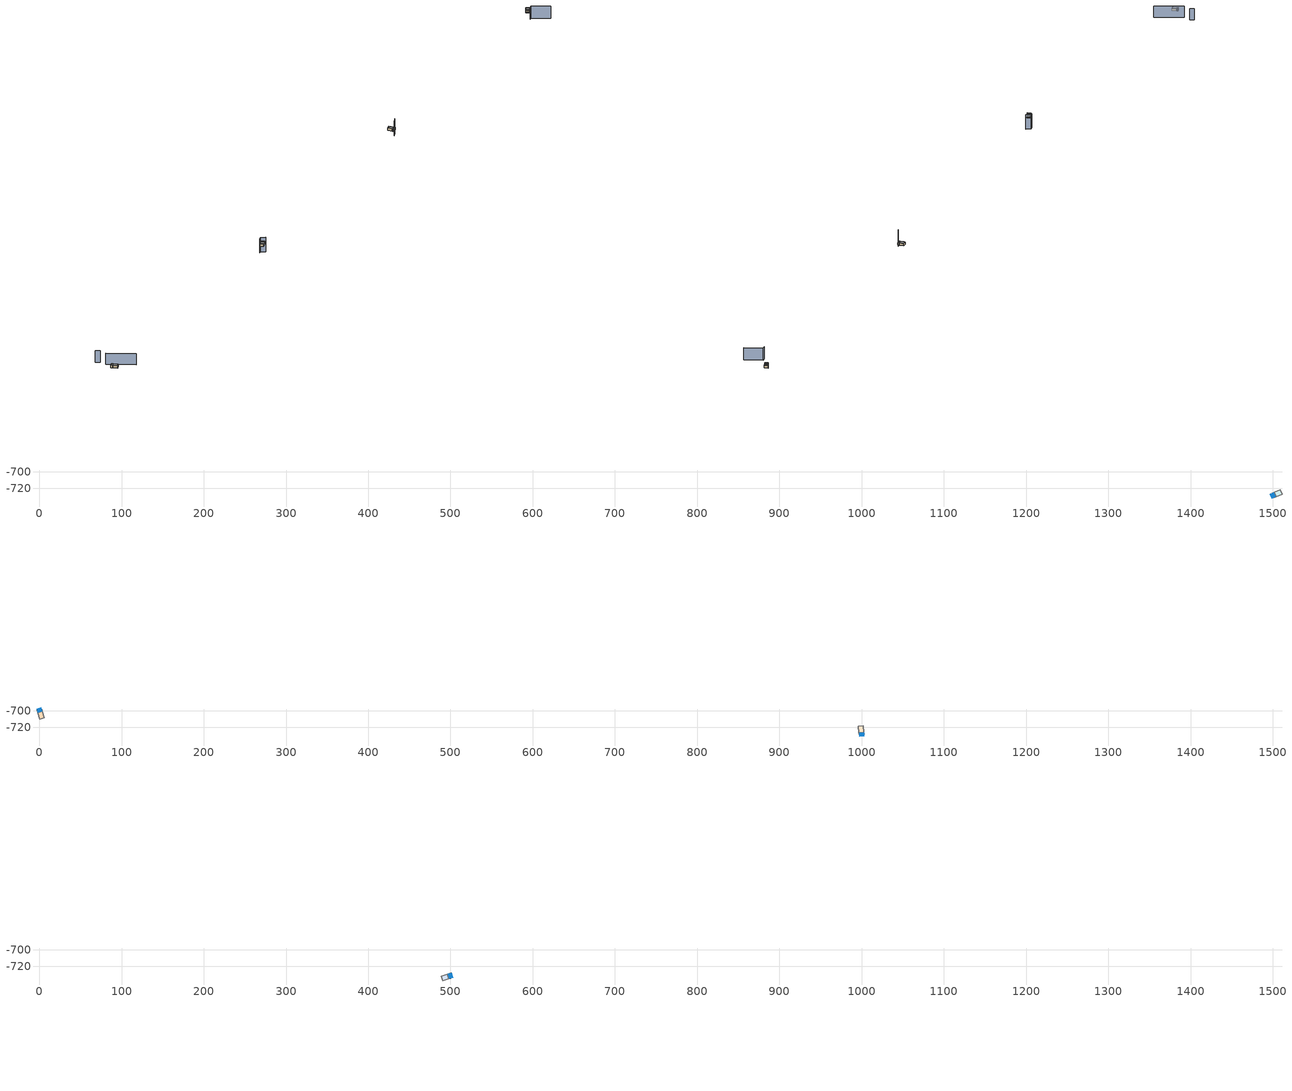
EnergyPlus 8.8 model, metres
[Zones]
3Perim
 floor adiabatic (115mmSandLimeBrick): 1498.91,-726.08 1501.52,-724.97 1503.88,-730.48 1501.27,-731.6 z0
 wall outside (U0-5): 1498.91,-726.08 1501.27,-731.6 z0:4.17
 wall to 3Core (115mmSandLimeBrick): 1503.88,-730.48 1501.52,-724.97 z0:4.17
 wall adiabatic (115mmSandLimeBrick): 1501.27,-731.6 1503.88,-730.48 / 1501.52,-724.97 1498.91,-726.08 z0:4.17
 window (Single): 1498.95,-726.18 1501.23,-731.51 z0.85:1.71
 ceiling adiabatic (115mmSandLimeBrick): 1498.91,-726.08 1501.27,-731.6 1503.45,-730.67 1501.08,-725.15 z4.17
 roof outside (U0-4): 1501.08,-725.15 1503.45,-730.67 1503.88,-730.48 1501.52,-724.97 z4.17
3Core
 floor adiabatic (115mmSandLimeBrick): 1501.52,-724.97 1508.8,-721.85 1511.16,-727.37 1503.88,-730.48 z0
 wall adiabatic (115mmSandLimeBrick): 1503.88,-730.48 1511.16,-727.37 1508.8,-721.85 1501.52,-724.97 z0:4.17
 ceiling adiabatic (115mmSandLimeBrick): 1501.52,-724.97 1503.88,-730.48 1509.95,-727.89 1507.59,-722.37 z4.17
 roof outside (U0-4): 1507.59,-722.37 1509.95,-727.89 1511.16,-727.37 1508.8,-721.85 z4.17
0Perim
 floor adiabatic (115mmSandLimeBrick): 2.88,-698.07 3.77,-700.76 -1.93,-702.64 -2.82,-699.95 z4.17
 wall outside (U0-5): 2.88,-698.07 -2.82,-699.95 z4.17:8.33
 wall to 0Core (115mmSandLimeBrick): -1.93,-702.64 3.77,-700.76 z4.17:8.33
 wall adiabatic (115mmSandLimeBrick): -2.82,-699.95 -1.93,-702.64 / 3.77,-700.76 2.88,-698.07 z4.17:8.33
 window (Single): 2.79,-698.1 -2.72,-699.92 z5.02:5.88
 ceiling adiabatic (115mmSandLimeBrick): 2.88,-698.07 -2.82,-699.95 -2.08,-702.19 3.62,-700.31 z8.33
 roof outside (U0-4): 3.62,-700.31 -2.08,-702.19 -1.93,-702.64 3.77,-700.76 z8.33
0Core
 floor adiabatic (115mmSandLimeBrick): 3.77,-700.76 6.25,-708.29 0.56,-710.17 -1.93,-702.64 z4.17
 wall adiabatic (115mmSandLimeBrick): -1.93,-702.64 0.56,-710.17 6.25,-708.29 3.77,-700.76 z4.17:8.33
 ceiling adiabatic (115mmSandLimeBrick): 3.77,-700.76 -1.93,-702.64 0.14,-708.91 5.84,-707.03 z8.33
 roof outside (U0-4): 5.84,-707.03 0.14,-708.91 0.56,-710.17 6.25,-708.29 z8.33
2Perim
 floor adiabatic (115mmSandLimeBrick): 997,-729.43 996.74,-726.61 1002.71,-726.04 1002.98,-728.87 z4.17
 wall outside (U0-5): 997,-729.43 1002.98,-728.87 z4.17:8.33
 wall to 2Core (115mmSandLimeBrick): 1002.71,-726.04 996.74,-726.61 z4.17:8.33
 wall adiabatic (115mmSandLimeBrick): 1002.98,-728.87 1002.71,-726.04 / 996.74,-726.61 997,-729.43 z4.17:8.33
 window (Single): 997.1,-729.42 1002.88,-728.88 z5.02:5.88
 ceiling adiabatic (115mmSandLimeBrick): 997,-729.43 1002.98,-728.87 1002.75,-726.51 996.78,-727.08 z8.33
 roof outside (U0-4): 996.78,-727.08 1002.75,-726.51 1002.71,-726.04 996.74,-726.61 z8.33
2Core
 floor adiabatic (115mmSandLimeBrick): 996.74,-726.61 995.98,-718.72 1001.96,-718.15 1002.71,-726.04 z4.17
 wall adiabatic (115mmSandLimeBrick): 1002.71,-726.04 1001.96,-718.15 995.98,-718.72 996.74,-726.61 z4.17:8.33
 ceiling adiabatic (115mmSandLimeBrick): 996.74,-726.61 1002.71,-726.04 1002.08,-719.47 996.11,-720.04 z8.33
 roof outside (U0-4): 996.11,-720.04 1002.08,-719.47 1001.96,-718.15 995.98,-718.72 z8.33
1Perim
 floor adiabatic (115mmSandLimeBrick): 500.86,-734.54 498.17,-735.44 496.26,-729.75 498.95,-728.85 z16.66
 wall outside (U0-5): 500.86,-734.54 498.95,-728.85 z16.66:20.83
 wall to 1Core (115mmSandLimeBrick): 496.26,-729.75 498.17,-735.44 z16.66:20.83
 wall adiabatic (115mmSandLimeBrick): 498.95,-728.85 496.26,-729.75 / 498.17,-735.44 500.86,-734.54 z16.66:20.83
 window (Single): 500.83,-734.45 498.98,-728.95 z17.51:18.38
 ceiling adiabatic (115mmSandLimeBrick): 500.86,-734.54 498.95,-728.85 496.71,-729.6 498.62,-735.29 z20.83
 roof outside (U0-4): 498.62,-735.29 496.71,-729.6 496.26,-729.75 498.17,-735.44 z20.83
1Core
 floor adiabatic (115mmSandLimeBrick): 498.17,-735.44 490.65,-737.96 488.75,-732.27 496.26,-729.75 z16.66
 wall adiabatic (115mmSandLimeBrick): 496.26,-729.75 488.75,-732.27 490.65,-737.96 498.17,-735.44 z16.66:20.83
 ceiling adiabatic (115mmSandLimeBrick): 498.17,-735.44 496.26,-729.75 490,-731.85 491.91,-737.54 z20.83
 roof outside (U0-4): 491.91,-737.54 490,-731.85 488.75,-732.27 490.65,-737.96 z20.83
shading: 12.86,-683.26 32.12,-727.85 / 13.93,-665.08 16.83,-671.86 z0:19.71; 498.23,-726.69 501.86,-725.87 / 501.86,-725.87 506.59,-733.49 / 990.07,-733.49 999.55,-729.19 z0:25; 1496.76,-770.59 1484.5,-741.68 / 1484.5,-741.68 1479.58,-742.58 z0:21.31
[Site:GroundTemperature:BuildingSurface]
14, 14, 14, 14, 14, 14, 14, 14, 14, 14, 14, 14
[Site:GroundReflectance]
0.2, 0.2, 0.2, 0.2, 0.2, 0.2, 0.2, 0.2, 0.2, 0.2, 0.2, 0.2
[Site:GroundReflectance:SnowModifier]
1, 1
[Building]
Building: North Axis {deg}=0; Terrain=Suburbs; Loads Convergence Tolerance Value=.04; Temperature Convergence Tolerance Value {deltaC}=.4; Solar Distribution=MinimalShadowing; Maximum Number of Warmup Days=25
[Construction]
115mmSandLimeBrick: Plaster_0.005_115mmSandLimeBrick, Sand-Lime Brick_0.08_115mmSandLimeBrick, Plaster_0.08_115mmSandLimeBrick
U0-5: XPS Board_0.01_U0-5, General Concrete_0.2_U0-5
U0-4: XPS Board_0.06_U0-4, General Concrete_0.2_U0-4
Single: Generic Clear Glass 6mm_0.006_Single
[Material] Roughness=Rough; Thermal Absorptance=0.9
Name | Thickness {m} | Conductivity {W/m-K} | Density {kg/m3} | Specific Heat {J/kg-K} | Solar Absorptance | Visible Absorptance
Plaster_0.005_115mmSandLimeBrick | 0.005 | 1 | 2000 | 1130 | 0.6 | 0.6
Sand-Lime Brick_0.08_115mmSandLimeBrick | 0.08 | 0.56 | 1200 | 1000 | 0.6 | 0.6
Plaster_0.08_115mmSandLimeBrick | 0.08 | 1 | 2000 | 1130 | 0.6 | 0.6
XPS Board_0.01_U0-5 | 0.01 | 0.034 | 35 | 1400 | 0.6 | 0.6
General Concrete_0.2_U0-5; General Concrete_0.2_U0-4 | 0.2 | 2 | 2400 | 950 | 0.7 | 0.7
XPS Board_0.06_U0-4 | 0.06 | 0.034 | 35 | 1400 | 0.6 | 0.6
[WindowMaterial:Glazing]
Generic Clear Glass 6mm_0.006_Single: Optical Data Type=SpectralAverage; Window Glass Spectral Data Set=SpectralAverage; Thickness {m}=0.006; Solar Transmittance at Normal Incidence=0.68; Front Side Solar Reflectance at Normal Incidence=0.09; Back Side Solar Reflectance at Normal Incidence=0.1; Visible Transmittance at Normal Incidence=0.81; Front Side Visible Reflectance at Normal Incidence=0.11; Back Side Visible Reflectance at Normal Incidence=0.12; Infrared Transmittance at Normal Incidence=0; Front Side Infrared Hemispherical Emissivity=0.2; Back Side Infrared Hemispherical Emissivity=0.2; Conductivity {W/m-K}=0.9; Dirt Correction Factor for Solar and Visible Transmittance=1
[EnergyManagementSystem:Sensor]
Name | Output:Variable or Output:Meter Index Key | Output:Variable or Output:Meter
OutdoorTemp | Environment | Site Outdoor Air Drybulb Temperature
OutdoorRelHumid | Environment | Site Outdoor Air Relative Humidity
USRNATVENT_0Perim; USRNATVENT_1Perim; USRNATVENT_2Perim; USRNATVENT_3Perim | AllOff | Schedule Value
[Zone] Type=1; Multiplier=1; Zone Inside Convection Algorithm=TARP; Zone Outside Convection Algorithm=DOE-2
Name | Volume {m3} | Floor Area {m2}
0Perim; 1Perim; 2Perim; 3Perim | 70.9109 | 17.0209
0Core; 1Core; 2Core; 3Core | 198.056 | 47.54
[People] Number of People Schedule=30HrWk; Number of People Calculation Method=People/Area; People per Zone Floor Area {person/m2}=0.05; Fraction Radiant=0.3; Sensible Heat Fraction=AUTOCALCULATE; Carbon Dioxide Generation Rate {m3/s-W}=3.82e-08; Enable ASHRAE 55 Comfort Warnings=No; Mean Radiant Temperature Calculation Type=ZoneAveraged; Clothing Insulation Calculation Method=DynamicClothingModelASHRAE55; Thermal Comfort Model 1 Type=AdaptiveASH55
Name | Zone or ZoneList | Activity Level Schedule | Work Efficiency Schedule | Air Velocity Schedule
People 0Perim | 0Perim | 0PerimPeopleActivity | 0PerimWorkEfficiency | 0PerimAirVelocity
People 0Core | 0Core | 0CorePeopleActivity | 0CoreWorkEfficiency | 0CoreAirVelocity
People 1Perim | 1Perim | 1PerimPeopleActivity | 1PerimWorkEfficiency | 1PerimAirVelocity
People 1Core | 1Core | 1CorePeopleActivity | 1CoreWorkEfficiency | 1CoreAirVelocity
People 2Perim | 2Perim | 2PerimPeopleActivity | 2PerimWorkEfficiency | 2PerimAirVelocity
People 2Core | 2Core | 2CorePeopleActivity | 2CoreWorkEfficiency | 2CoreAirVelocity
People 3Perim | 3Perim | 3PerimPeopleActivity | 3PerimWorkEfficiency | 3PerimAirVelocity
People 3Core | 3Core | 3CorePeopleActivity | 3CoreWorkEfficiency | 3CoreAirVelocity
[ElectricEquipment] Schedule=30HrWk; Design Level Calculation Method=Watts/Area; Watts per Zone Floor Area {W/m2}=15; Fraction Latent=0; Fraction Radiant=.2; Fraction Lost=0
Name | Zone or ZoneList
0Perim Equipment 1 | 0Perim
0Core Equipment 1 | 0Core
1Perim Equipment 1 | 1Perim
1Core Equipment 1 | 1Core
2Perim Equipment 1 | 2Perim
2Core Equipment 1 | 2Core
3Perim Equipment 1 | 3Perim
3Core Equipment 1 | 3Core
[Lights] Schedule=30HrWk; Design Level Calculation Method=Watts/Area; Watts per Zone Floor Area {W/m2}=10; Return Air Fraction=0; Fraction Radiant=.42; Fraction Visible=.18; Fraction Replaceable=1
Name | Zone or ZoneList
0Perim General lighting | 0Perim
0Core General lighting | 0Core
1Perim General lighting | 1Perim
1Core General lighting | 1Core
2Perim General lighting | 2Perim
2Core General lighting | 2Core
3Perim General lighting | 3Perim
3Core General lighting | 3Core
[Daylighting:Controls] Daylighting Method=SplitFlux; Lighting Control Type=Continuous; Minimum Input Power Fraction for Continuous or ContinuousOff Dimming Control=0.1; Minimum Light Output Fraction for Continuous or ContinuousOff Dimming Control=0.1; Number of Stepped Control Steps=3; Probability Lighting will be Reset When Needed in Manual Stepped Control=1; Glare Calculation Azimuth Angle of View Direction Clockwise from Zone y-Axis {deg}=0; Maximum Allowable Discomfort Glare Index=22; Fraction of Zone Controlled by Reference Point 1=1; Illuminance Setpoint at Reference Point 1 {lux}=500
Name | Zone | Glare Calculation Daylighting Reference Point | Daylighting Reference Point 1
0Perim_DaylCtrl | 0Perim | 0Perim_DaylRefPt1 | 0Perim_DaylRefPt1
0Core_DaylCtrl | 0Core | 0Core_DaylRefPt1 | 0Core_DaylRefPt1
1Perim_DaylCtrl | 1Perim | 1Perim_DaylRefPt1 | 1Perim_DaylRefPt1
1Core_DaylCtrl | 1Core | 1Core_DaylRefPt1 | 1Core_DaylRefPt1
2Perim_DaylCtrl | 2Perim | 2Perim_DaylRefPt1 | 2Perim_DaylRefPt1
2Core_DaylCtrl | 2Core | 2Core_DaylRefPt1 | 2Core_DaylRefPt1
3Perim_DaylCtrl | 3Perim | 3Perim_DaylRefPt1 | 3Perim_DaylRefPt1
3Core_DaylCtrl | 3Core | 3Core_DaylRefPt1 | 3Core_DaylRefPt1
[ZoneControl:Thermostat]
Name | Zone or ZoneList | Control Type Schedule | Control 1
0Perim Thermostat | 0Perim | 0PerimZoneControlTypeSched | Dual Setpoint - Zone 0Perim
0Core Thermostat | 0Core | 0CoreZoneControlTypeSched | Dual Setpoint - Zone 0Core
1Perim Thermostat | 1Perim | 1PerimZoneControlTypeSched | Dual Setpoint - Zone 1Perim
1Core Thermostat | 1Core | 1CoreZoneControlTypeSched | Dual Setpoint - Zone 1Core
2Perim Thermostat | 2Perim | 2PerimZoneControlTypeSched | Dual Setpoint - Zone 2Perim
2Core Thermostat | 2Core | 2CoreZoneControlTypeSched | Dual Setpoint - Zone 2Core
3Perim Thermostat | 3Perim | 3PerimZoneControlTypeSched | Dual Setpoint - Zone 3Perim
3Core Thermostat | 3Core | 3CoreZoneControlTypeSched | Dual Setpoint - Zone 3Core
[ThermostatSetpoint:DualSetpoint]
Name | Heating Setpoint Temperature Schedule | Cooling Setpoint Temperature Schedule
Dual Setpoint - Zone 0Perim | 0PerimHeating_SP_Sch | 0PerimCooling_SP_Sch
Dual Setpoint - Zone 0Core | 0CoreHeating_SP_Sch | 0CoreCooling_SP_Sch
Dual Setpoint - Zone 1Perim | 1PerimHeating_SP_Sch | 1PerimCooling_SP_Sch
Dual Setpoint - Zone 1Core | 1CoreHeating_SP_Sch | 1CoreCooling_SP_Sch
Dual Setpoint - Zone 2Perim | 2PerimHeating_SP_Sch | 2PerimCooling_SP_Sch
Dual Setpoint - Zone 2Core | 2CoreHeating_SP_Sch | 2CoreCooling_SP_Sch
Dual Setpoint - Zone 3Perim | 3PerimHeating_SP_Sch | 3PerimCooling_SP_Sch
Dual Setpoint - Zone 3Core | 3CoreHeating_SP_Sch | 3CoreCooling_SP_Sch
[Zone equipment]
0Perim: 0Perim Ideal Loads Air
0Core: 0Core Ideal Loads Air
1Perim: 1Perim Ideal Loads Air
1Core: 1Core Ideal Loads Air
2Perim: 2Perim Ideal Loads Air
2Core: 2Core Ideal Loads Air
3Perim: 3Perim Ideal Loads Air
3Core: 3Core Ideal Loads Air
[ZoneHVAC:IdealLoadsAirSystem] Maximum Heating Supply Air Temperature {C}=30; Minimum Cooling Supply Air Temperature {C}=18; Maximum Heating Supply Air Humidity Ratio {kgWater/kgDryAir}=0.01; Minimum Cooling Supply Air Humidity Ratio {kgWater/kgDryAir}=0.008; Heating Limit=NoLimit; Maximum Heating Air Flow Rate {m3/s}=100; Cooling Limit=NoLimit; Maximum Cooling Air Flow Rate {m3/s}=100; Heating Availability Schedule=AllOn; Cooling Availability Schedule=AllOn; Dehumidification Control Type=None; Humidification Control Type=None; Demand Controlled Ventilation Type=OccupancySchedule; Outdoor Air Economizer Type=DifferentialEnthalpy; Heat Recovery Type=Enthalpy; Sensible Heat Recovery Effectiveness=0.7; Latent Heat Recovery Effectiveness=0.65
Name | Design Specification Outdoor Air Object
0Perim Ideal Loads Air | 0PerimMinFreshAir
0Core Ideal Loads Air | 0CoreMinFreshAir
1Perim Ideal Loads Air | 1PerimMinFreshAir
1Core Ideal Loads Air | 1CoreMinFreshAir
2Perim Ideal Loads Air | 2PerimMinFreshAir
2Core Ideal Loads Air | 2CoreMinFreshAir
3Perim Ideal Loads Air | 3PerimMinFreshAir
3Core Ideal Loads Air | 3CoreMinFreshAir
[DesignSpecification:OutdoorAir] Outdoor Air Method=Sum; Outdoor Air Flow per Person {m3/s-person}=0.0005; Outdoor Air Flow per Zone Floor Area {m3/s-m2}=0.0005; Outdoor Air Schedule=30HrWk
0PerimMinFreshAir; 0CoreMinFreshAir; 1PerimMinFreshAir; 1CoreMinFreshAir; 2PerimMinFreshAir; 2CoreMinFreshAir; 3PerimMinFreshAir; 3CoreMinFreshAir
[ZoneVentilation:DesignFlowRate] Schedule=AllOn; Design Flow Rate Calculation Method=AirChanges/Hour; Air Changes per Hour {1/hr}=0; Ventilation Type=NATURAL; Fan Pressure Rise {Pa}=0; Fan Total Efficiency=1; Constant Term Coefficient=1; Temperature Term Coefficient=0; Velocity Term Coefficient=0; Velocity Squared Term Coefficient=0; Minimum Indoor Temperature {C}=18; Delta Temperature {deltaC}=1; Maximum Wind Speed {m/s}=40
Name | Zone or ZoneList
0Perim ScheduledVent | 0Perim
1Perim ScheduledVent | 1Perim
2Perim ScheduledVent | 2Perim
3Perim ScheduledVent | 3Perim
[EnergyManagementSystem:Actuator] Actuated Component Type=Schedule:Constant; Actuated Component Control Type=Schedule Value
Name | Actuated Component Unique
NATVENT_AVAIL_SCHED_ACTUATOR_0Perim | NATVENT_AVAIL_SCHED_0Perim
NATVENT_AVAIL_SCHED_ACTUATOR_1Perim | NATVENT_AVAIL_SCHED_1Perim
NATVENT_AVAIL_SCHED_ACTUATOR_2Perim | NATVENT_AVAIL_SCHED_2Perim
NATVENT_AVAIL_SCHED_ACTUATOR_3Perim | NATVENT_AVAIL_SCHED_3Perim
[EnergyManagementSystem:ProgramCallingManager]
My 0Perim_Setpoint_Schedule_Calculator_Example: BeginTimestepBeforePredictor; 0Perim_ErlEnforceBinary
My 1Perim_Setpoint_Schedule_Calculator_Example: BeginTimestepBeforePredictor; 1Perim_ErlEnforceBinary
My 2Perim_Setpoint_Schedule_Calculator_Example: BeginTimestepBeforePredictor; 2Perim_ErlEnforceBinary
My 3Perim_Setpoint_Schedule_Calculator_Example: BeginTimestepBeforePredictor; 3Perim_ErlEnforceBinary
[EnergyManagementSystem:Program]
0Perim_ErlEnforceBinary: IF (USRNATVENT_0Perim > 0); Set NATVENT_AVAIL_SCHED_ACTUATOR_0Perim = 1; ELSE; Set NATVENT_AVAIL_SCHED_ACTUATOR_0Perim = 0; ENDIF
1Perim_ErlEnforceBinary: IF (USRNATVENT_1Perim > 0); Set NATVENT_AVAIL_SCHED_ACTUATOR_1Perim = 1; ELSE; Set NATVENT_AVAIL_SCHED_ACTUATOR_1Perim = 0; ENDIF
2Perim_ErlEnforceBinary: IF (USRNATVENT_2Perim > 0); Set NATVENT_AVAIL_SCHED_ACTUATOR_2Perim = 1; ELSE; Set NATVENT_AVAIL_SCHED_ACTUATOR_2Perim = 0; ENDIF
3Perim_ErlEnforceBinary: IF (USRNATVENT_3Perim > 0); Set NATVENT_AVAIL_SCHED_ACTUATOR_3Perim = 1; ELSE; Set NATVENT_AVAIL_SCHED_ACTUATOR_3Perim = 0; ENDIF
[ZoneVentilation:WindandStackOpenArea] Opening Area {m2}=3.99945; Opening Effectiveness=0; Effective Angle {deg}=0; Height Difference {m}=0.215488; Discharge Coefficient for Opening=0.6; Minimum Indoor Temperature {C}=22; Maximum Indoor Temperature {C}=100; Delta Temperature {deltaC}=1; Minimum Outdoor Temperature {C}=22; Maximum Outdoor Temperature {C}=26; Maximum Wind Speed {m/s}=40
Name | Zone | Opening Area Fraction Schedule
0PerimNatVent_Buoy | 0Perim | NATVENT_AVAIL_SCHED_0Perim
1PerimNatVent_Buoy | 1Perim | NATVENT_AVAIL_SCHED_1Perim
2PerimNatVent_Buoy | 2Perim | NATVENT_AVAIL_SCHED_2Perim
3PerimNatVent_Buoy | 3Perim | NATVENT_AVAIL_SCHED_3Perim
[ZoneInfiltration:DesignFlowRate] Schedule=On; Design Flow Rate Calculation Method=AirChanges/Hour; Air Changes per Hour {1/hr}=2; Constant Term Coefficient=1; Temperature Term Coefficient=0; Velocity Term Coefficient=0; Velocity Squared Term Coefficient=0
Name | Zone or ZoneList
0PerimInfiltration | 0Perim
1PerimInfiltration | 1Perim
2PerimInfiltration | 2Perim
3PerimInfiltration | 3Perim
[WaterUse:Equipment]
Name | Peak Flow Rate {m3/s} | Flow Rate Fraction Schedule | Target Temperature Schedule | Hot Water Supply Temperature Schedule | Cold Water Supply Temperature Schedule
DHW 0Perim | 0 | equipOffice | DHW Supply Temperature 0Perim | DHW Supply Temperature 0Perim | DHW Mains Temperature 0Perim
DHW 0Core | 1.32056e-06 | 60HrWk | DHW Supply Temperature 0Core | DHW Supply Temperature 0Core | DHW Mains Temperature 0Core
DHW 1Perim | 0 | equipOffice | DHW Supply Temperature 1Perim | DHW Supply Temperature 1Perim | DHW Mains Temperature 1Perim
DHW 1Core | 1.32056e-06 | 60HrWk | DHW Supply Temperature 1Core | DHW Supply Temperature 1Core | DHW Mains Temperature 1Core
DHW 2Perim | 0 | equipOffice | DHW Supply Temperature 2Perim | DHW Supply Temperature 2Perim | DHW Mains Temperature 2Perim
DHW 2Core | 1.32056e-06 | 60HrWk | DHW Supply Temperature 2Core | DHW Supply Temperature 2Core | DHW Mains Temperature 2Core
DHW 3Perim | 0 | equipOffice | DHW Supply Temperature 3Perim | DHW Supply Temperature 3Perim | DHW Mains Temperature 3Perim
DHW 3Core | 1.32056e-06 | 60HrWk | DHW Supply Temperature 3Core | DHW Supply Temperature 3Core | DHW Mains Temperature 3Core
[Schedule:Constant]
On: On/Off, 1
0PerimPeopleActivity; 0CorePeopleActivity; 1PerimPeopleActivity; 1CorePeopleActivity; 2PerimPeopleActivity; 2CorePeopleActivity; 3PerimPeopleActivity; 3CorePeopleActivity: Any Number, 125.28
0PerimAirVelocity; 0CoreAirVelocity; 1PerimAirVelocity; 1CoreAirVelocity; 2PerimAirVelocity; 2CoreAirVelocity; 3PerimAirVelocity; 3CoreAirVelocity: Any Number, 0.2
0PerimWorkEfficiency; 0CoreWorkEfficiency; 1PerimWorkEfficiency; 1CoreWorkEfficiency; 2PerimWorkEfficiency; 2CoreWorkEfficiency; 3PerimWorkEfficiency; 3CoreWorkEfficiency: Any Number, 0
0PerimHeating_SP_Sch; 0PerimCooling_SP_Sch; 0CoreHeating_SP_Sch; 0CoreCooling_SP_Sch; 1PerimHeating_SP_Sch; 1PerimCooling_SP_Sch; 1CoreHeating_SP_Sch; 1CoreCooling_SP_Sch; 2PerimHeating_SP_Sch; 2PerimCooling_SP_Sch; 2CoreHeating_SP_Sch; 2CoreCooling_SP_Sch; 3PerimHeating_SP_Sch; 3PerimCooling_SP_Sch; 3CoreHeating_SP_Sch; 3CoreCooling_SP_Sch: Temperature, 22
0PerimZoneControlTypeSched; 0CoreZoneControlTypeSched; 1PerimZoneControlTypeSched; 1CoreZoneControlTypeSched; 2PerimZoneControlTypeSched; 2CoreZoneControlTypeSched; 3PerimZoneControlTypeSched; 3CoreZoneControlTypeSched: Any Number, 4
NATVENT_AVAIL_SCHED_0Perim; NATVENT_AVAIL_SCHED_1Perim; NATVENT_AVAIL_SCHED_2Perim; NATVENT_AVAIL_SCHED_3Perim: Fraction, 1
DHW Supply Temperature 0Perim; DHW Supply Temperature 0Core; DHW Supply Temperature 1Perim; DHW Supply Temperature 1Core; DHW Supply Temperature 2Perim; DHW Supply Temperature 2Core; DHW Supply Temperature 3Perim; DHW Supply Temperature 3Core: Temperature, 65
DHW Mains Temperature 0Perim; DHW Mains Temperature 0Core; DHW Mains Temperature 1Perim; DHW Mains Temperature 1Core; DHW Mains Temperature 2Perim; DHW Mains Temperature 2Core; DHW Mains Temperature 3Perim; DHW Mains Temperature 3Core: Temperature, 10
[Schedule:Year]
30HrWk: 30HrWk, 1, 1, 12, 31
AllOn: AllOn, 1, 1, 12, 31
equipOffice: equipOffice, 1, 1, 12, 31
AllOff: AllOff, 1, 1, 12, 31
60HrWk: 60HrWk, 1, 1, 12, 31
[Schedule:Week:Daily]
30HrWk: 30HrWkDay, 30HrWkDay, 30HrWkDay, 30HrWkDay, 30HrWkDay, 30HrWkDay, 30HrWkDay, 30HrWkDay, 30HrWkDay, 30HrWkDay, 30HrWkDay, 30HrWkDay
AllOn: AllOn, AllOn, AllOn, AllOn, AllOn, AllOn, AllOn, AllOn, AllOn, AllOn, AllOn, AllOn
equipOffice: equipOfficeWeekEnd, equipOffice, equipOffice, equipOffice, equipOffice, equipOffice, equipOfficeWeekEnd, equipOfficeWeekEnd, equipOffice, equipOffice, equipOffice, equipOffice
AllOff: AllOff, AllOff, AllOff, AllOff, AllOff, AllOff, AllOff, AllOff, AllOff, AllOff, AllOff, AllOff
60HrWk: 60HrWkDay, 60HrWkDay, 60HrWkDay, 60HrWkDay, 60HrWkDay, 60HrWkDay, 60HrWkDay, 60HrWkDay, 60HrWkDay, 60HrWkDay, 60HrWkDay, 60HrWkDay
[Schedule:Day:Hourly]
30HrWkDay; equipOffice; equipOfficeWeekEnd: 0.1, 0.1, 0.1, 0.1, 0.1, 0.1, 0.1, 0.2, 0.4, 0.6, 0.8, 0.8, 0.4, 0.6, 0.8, 0.8, 0.4, 0.2, 0.1, 0.1, 0.1, 0.1, 0.1, 0.1
AllOn: 1, 1, 1, 1, 1, 1, 1, 1, 1, 1, 1, 1, 1, 1, 1, 1, 1, 1, 1, 1, 1, 1, 1, 1
AllOff: 0, 0, 0, 0, 0, 0, 0, 0, 0, 0, 0, 0, 0, 0, 0, 0, 0, 0, 0, 0, 0, 0, 0, 0
60HrWkDay: 0.2, 0.2, 0.2, 0.2, 0.2, 0.2, 0.2, 0.4, 0.8, 0.8, 1, 1, 0.8, 1, 1, 1, 0.8, 0.4, 0.2, 0.2, 0.2, 0.2, 0.2, 0.2
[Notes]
----  This file was generated with Archsim v.4.0.2.17
-------------------------ERL SENSORS--------------------------
115mmSandLimeBrick GasType: Partition
